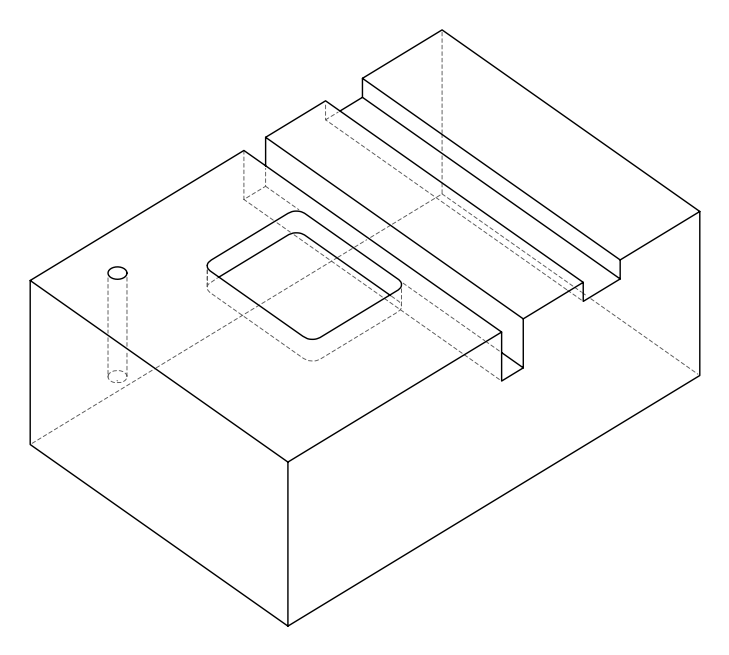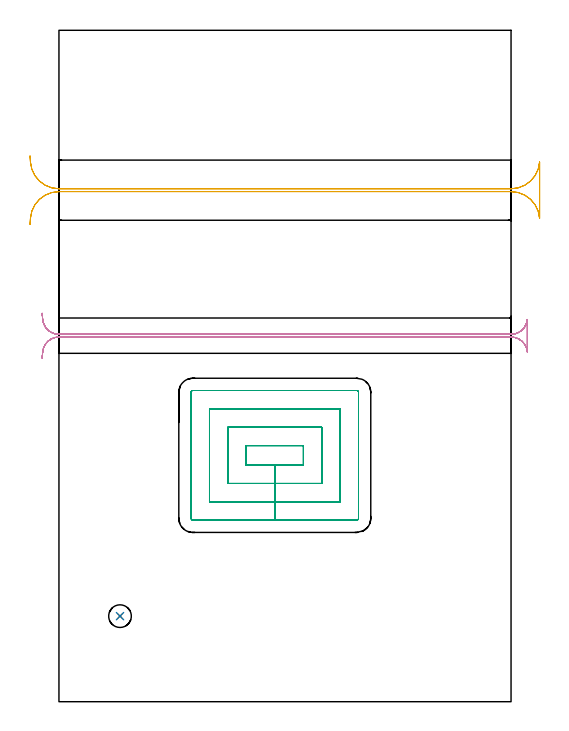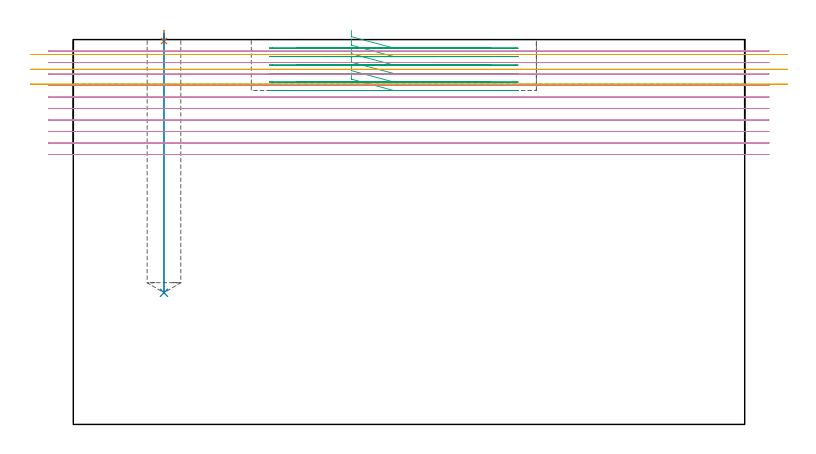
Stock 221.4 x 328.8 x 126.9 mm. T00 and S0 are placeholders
(PLAN: 5 operations, 4 tool changes, 23.8 min)
(1 SPOT_DRILL | STEP1POCKET | NXT0321_9005460120000 | 0.03 min | 1 mm3)
(2 DRILL_BLIND_HOLE_INTO_CENTER | STEP1POCKET | UGT0301_222 | 0.34 min | 7843 mm3)
(3 MILL_RECTANGULAR_POCKET | POCKET_RECTANGULAR_STRAIGHT | NXT0201_011 | Follow Part, ap 3, ae 75% | 9.66 min | 118561 mm3)
(4 MILL_RECTANGULAR_SLOT | SLOT_RECTANGULAR | NXT0201_012 | Follow Part, ap 4, ae 75% | 10.39 min | 145184 mm3)
(5 MILL_RECTANGULAR_SLOT_1 | SLOT_RECTANGULAR_1 | UGT0201_006 | Follow Part, ap 7, ae 75% | 3.41 min | 95684 mm3)
(TOOL NXT0321_9005460120000 | NC Spot Drill, 142deg, 12mm, Carbide, Uncoated | D12 PA142 FL30 Z2)
(TOOL UGT0301_222 | Twist Drill 11.1 mm | D11.1 PA118 FL92 Z2)
(TOOL NXT0201_011 | ENDMILL 12mm [2P460-1200-NA 1630] | D12 FL38 Z6)
(TOOL NXT0201_012 | ENDMILL 16mm [2P460-1600-NA 1630] | D16 FL38 Z6)
(TOOL UGT0201_006 | End Mill 28 mm | D28 FL25 Z2)
(OP 1 SPOT_DRILL)
G17 G21 G94 G90
T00 M6
G54
G17 G0 G90 X29.9 Y41.9 S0 M3
G43 Z136.9 H0
G94 G81 G98 Z126.422 F250. R129.9
G80
M5
M2
(OP 2 DRILL_BLIND_HOLE_INTO_CENTER)
G17 G21 G94 G90
T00 M6
G54
G17 G0 G90 X29.9 Y41.9 S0 M3
G43 Z136.9 H0
G94 G81 G98 Z43.4 F250. R128.9
G80
M5
M2
(OP 3 MILL_RECTANGULAR_POCKET)
G17 G21 G94 G90
T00 M6
G54
G17 G0 G90 X91.7 Y123.546 S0 M3
G43 Z136.9 H1
Z129.9
G94 G1 Y115.9 Z127.851 F250.
X105.7 Z124.1
X119.7 F500.
Y125.4
X91.7
Y115.9
X105.7
Y106.9
X128.7
Y134.4
X82.7
Y106.9
X105.7
Y97.9
X137.7
Y143.4
X73.7
Y97.9
X105.7
Y88.9
X145.8
G3 X146.7 Y89.8 R0.9
G1 Y151.5
G3 X145.8 Y152.4 R0.9
G1 X65.6
G3 X64.7 Y151.5 R0.9
G1 Y89.8
G3 X65.6 Y88.9 R0.9
G1 X105.7
X106.7
G0 X91.7 Y123.546 Z127.1
G1 Y115.9 Z125.051 F250.
X105.7 Z121.3
X119.7 F500.
Y125.4
X91.7
Y115.9
X105.7
Y106.9
X128.7
Y134.4
X82.7
Y106.9
X105.7
Y97.9
X137.7
Y143.4
X73.7
Y97.9
X105.7
Y88.9
X145.8
G3 X146.7 Y89.8 R0.9
G1 Y151.5
G3 X145.8 Y152.4 R0.9
G1 X65.6
G3 X64.7 Y151.5 R0.9
G1 Y89.8
G3 X65.6 Y88.9 R0.9
G1 X105.7
X106.7
G0 X91.7 Y123.546 Z124.3
G1 Y115.9 Z122.251 F250.
X105.7 Z118.5
X119.7 F500.
Y125.4
X91.7
Y115.9
X105.7
Y106.9
X128.7
Y134.4
X82.7
Y106.9
X105.7
Y97.9
X137.7
Y143.4
X73.7
Y97.9
X105.7
Y88.9
X145.8
G3 X146.7 Y89.8 R0.9
G1 Y151.5
G3 X145.8 Y152.4 R0.9
G1 X65.6
G3 X64.7 Y151.5 R0.9
G1 Y89.8
G3 X65.6 Y88.9 R0.9
G1 X105.7
X106.7
G0 X91.7 Y123.546 Z121.5
G1 Y115.9 Z119.451 F250.
X105.7 Z115.7
X119.7 F500.
Y125.4
X91.7
Y115.9
X105.7
Y106.9
X128.7
Y134.4
X82.7
Y106.9
X105.7
Y97.9
X137.7
Y143.4
X73.7
Y97.9
X105.7
Y88.9
X145.8
G3 X146.7 Y89.8 R0.9
G1 Y151.5
G3 X145.8 Y152.4 R0.9
G1 X65.6
G3 X64.7 Y151.5 R0.9
G1 Y89.8
G3 X65.6 Y88.9 R0.9
G1 X105.7
X106.7
G0 X91.7 Y123.546 Z118.7
G1 Y115.9 Z116.651 F250.
X105.7 Z112.9
X119.7 F500.
Y125.4
X91.7
Y115.9
X105.7
Y106.9
X128.7
Y134.4
X82.7
Y106.9
X105.7
Y97.9
X137.7
Y143.4
X73.7
Y97.9
X105.7
Y88.9
X145.8
G3 X146.7 Y89.8 R0.9
G1 Y151.5
G3 X145.8 Y152.4 R0.9
G1 X65.6
G3 X64.7 Y151.5 R0.9
G1 Y89.8
G3 X65.6 Y88.9 R0.9
G1 X105.7
X106.7
G0 X91.7 Y123.546 Z115.9
G1 Y115.9 Z113.851 F250.
X105.7 Z110.1
X119.7 F500.
Y125.4
X91.7
Y115.9
X105.7
Y106.9
X128.7
Y134.4
X82.7
Y106.9
X105.7
Y97.9
X137.7
Y143.4
X73.7
Y97.9
X105.7
Y88.9
X145.8
G3 X146.7 Y89.8 R0.9
G1 Y151.5
G3 X145.8 Y152.4 R0.9
G1 X65.6
G3 X64.7 Y151.5 R0.9
G1 Y89.8
G3 X65.6 Y88.9 R0.9
G1 X105.7
X106.7
G0 Z136.9
M5
M2
(OP 4 MILL_RECTANGULAR_SLOT)
G17 G21 G94 G90
T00 M6
G54
G17 G0 G90 X-8.23 Y168.303 S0 M3
G43 Z136.9 H1
Z123.11
G94 G1 X-7.97 Y171.292 F250.
G2 X0. Y178.6 R8. F500.
G1 X221.4
G2 X229.37 Y171.292 R8.
G1 X229.4
Y187.208
X229.37
G2 X221.4 Y179.9 R8.
G1 X0.
G2 X-7.97 Y187.208 R8.
G1 X-8.23 Y190.197 F250.
G0 Y168.303 Z119.32
G1 X-7.97 Y171.292
G2 X0. Y178.6 R8. F500.
G1 X221.4
G2 X229.37 Y171.292 R8.
G1 X229.4
Y187.208
X229.37
G2 X221.4 Y179.9 R8.
G1 X0.
G2 X-7.97 Y187.208 R8.
G1 X-8.23 Y190.197 F250.
G0 Y168.303 Z115.53
G1 X-7.97 Y171.292
G2 X0. Y178.6 R8. F500.
G1 X221.4
G2 X229.37 Y171.292 R8.
G1 X229.4
Y187.208
X229.37
G2 X221.4 Y179.9 R8.
G1 X0.
G2 X-7.97 Y187.208 R8.
G1 X-8.23 Y190.197 F250.
G0 Y168.303 Z111.74
G1 X-7.97 Y171.292
G2 X0. Y178.6 R8. F500.
G1 X221.4
G2 X229.37 Y171.292 R8.
G1 X229.4
Y187.208
X229.37
G2 X221.4 Y179.9 R8.
G1 X0.
G2 X-7.97 Y187.208 R8.
G1 X-8.23 Y190.197 F250.
G0 Y168.303 Z107.95
G1 X-7.97 Y171.292
G2 X0. Y178.6 R8. F500.
G1 X221.4
G2 X229.37 Y171.292 R8.
G1 X229.4
Y187.208
X229.37
G2 X221.4 Y179.9 R8.
G1 X0.
G2 X-7.97 Y187.208 R8.
G1 X-8.23 Y190.197 F250.
G0 Y168.303 Z104.16
G1 X-7.97 Y171.292
G2 X0. Y178.6 R8. F500.
G1 X221.4
G2 X229.37 Y171.292 R8.
G1 X229.4
Y187.208
X229.37
G2 X221.4 Y179.9 R8.
G1 X0.
G2 X-7.97 Y187.208 R8.
G1 X-8.23 Y190.197 F250.
G0 Y168.303 Z100.37
G1 X-7.97 Y171.292
G2 X0. Y178.6 R8. F500.
G1 X221.4
G2 X229.37 Y171.292 R8.
G1 X229.4
Y187.208
X229.37
G2 X221.4 Y179.9 R8.
G1 X0.
G2 X-7.97 Y187.208 R8.
G1 X-8.23 Y190.197 F250.
G0 Y168.303 Z96.58
G1 X-7.97 Y171.292
G2 X0. Y178.6 R8. F500.
G1 X221.4
G2 X229.37 Y171.292 R8.
G1 X229.4
Y187.208
X229.37
G2 X221.4 Y179.9 R8.
G1 X0.
G2 X-7.97 Y187.208 R8.
G1 X-8.23 Y190.197 F250.
G0 Y168.303 Z92.79
G1 X-7.97 Y171.292
G2 X0. Y178.6 R8. F500.
G1 X221.4
G2 X229.37 Y171.292 R8.
G1 X229.4
Y187.208
X229.37
G2 X221.4 Y179.9 R8.
G1 X0.
G2 X-7.97 Y187.208 R8.
G1 X-8.23 Y190.197 F250.
G0 Y168.303 Z89.
G1 X-7.97 Y171.292
G2 X0. Y178.6 R8. F500.
G1 X221.4
G2 X229.37 Y171.292 R8.
G1 X229.4
Y187.208
X229.37
G2 X221.4 Y179.9 R8.
G1 X0.
G2 X-7.97 Y187.208 R8.
G1 X-8.23 Y190.197 F250.
G0 Z136.9
M5
M2
(OP 5 MILL_RECTANGULAR_SLOT_1)
G17 G21 G94 G90
T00 M6
G54
G17 G0 G90 X-14.166 Y233.722 S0 M3
G43 Z136.9 H0
Z122.
G94 G1 X-13.97 Y236.716 F250.
G2 X0. Y249.8 R14. F500.
G1 X221.4
G2 X235.37 Y236.716 R14.
G1 X235.4
Y264.284
X235.37
G2 X221.4 Y251.2 R14.
G1 X0.
G2 X-13.97 Y264.284 R14.
G1 X-14.166 Y267.278 F250.
G0 Y233.722 Z117.1
G1 X-13.97 Y236.716
G2 X0. Y249.8 R14. F500.
G1 X221.4
G2 X235.37 Y236.716 R14.
G1 X235.4
Y264.284
X235.37
G2 X221.4 Y251.2 R14.
G1 X0.
G2 X-13.97 Y264.284 R14.
G1 X-14.166 Y267.278 F250.
G0 Y233.722 Z112.2
G1 X-13.97 Y236.716
G2 X0. Y249.8 R14. F500.
G1 X221.4
G2 X235.37 Y236.716 R14.
G1 X235.4
Y264.284
X235.37
G2 X221.4 Y251.2 R14.
G1 X0.
G2 X-13.97 Y264.284 R14.
G1 X-14.166 Y267.278 F250.
G0 Z136.9
M5
M2
